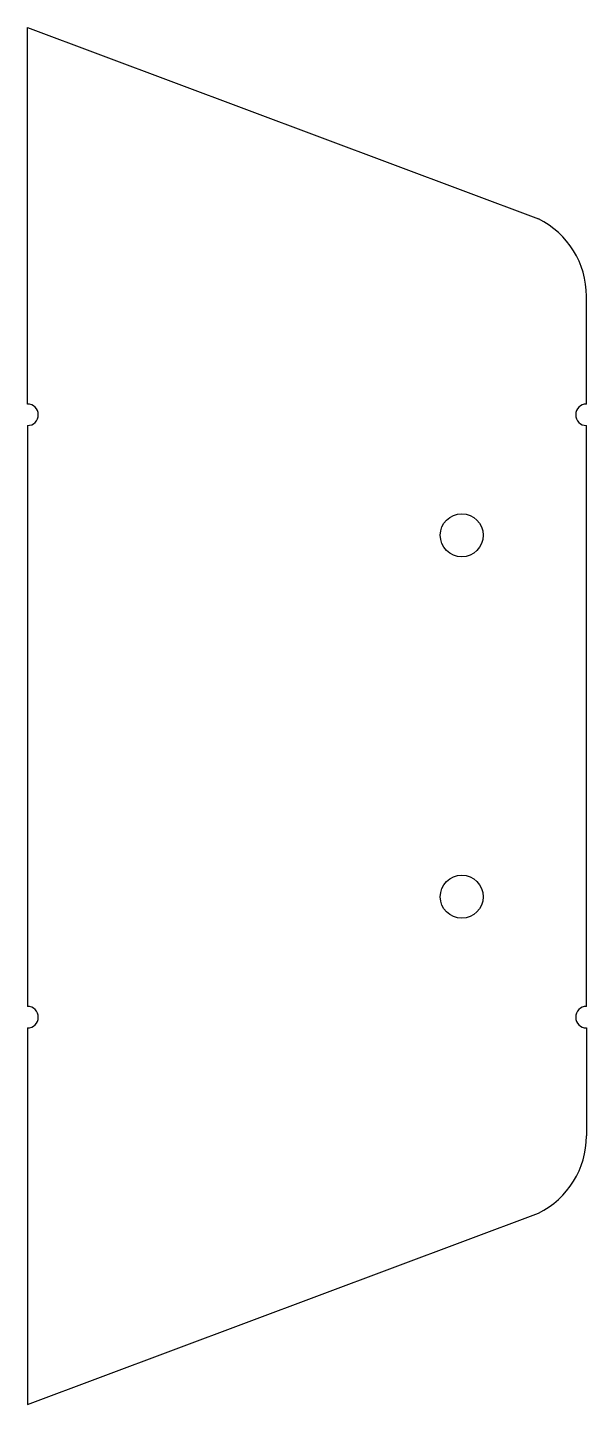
# Model space of a CAD drawing. Extents: x 65 to 195, y 58 to 378.
import ezdxf

# ---------------------------------------------------------------- set-up
doc = ezdxf.new("R2010")
doc.units = 0
doc.layers.get('0').update_dxf_attribs({"linetype": 'CONTINUOUS'})

msp = doc.modelspace()

# ---------------------------------------------------------------- linework, layer by layer
for p, q in [((65.15, 290.22), (65.15, 377.72)), ((65.15, 377.72), (184.03, 333.23)), ((195.15, 290.22), (195.15, 315.3)), ((65.15, 285.22), (65.15, 150.22)), ((195.15, 150.22), (195.15, 285.22)), ((65.15, 145.22), (65.15, 57.72)), ((195.15, 145.22), (195.15, 120.13)), ((65.15, 57.72), (184.03, 102.21))]:
    msp.add_line(p, q)
for centre in [(166.15, 259.72), (166.15, 175.72)]:
    msp.add_circle(centre, 5)
for centre, radius, start, end in [((175.15, 315.3), 20, 0, 63.6623), ((65.15, 287.72), 2.5, 270, 90), ((195.15, 287.72), 2.5, 90, 270), ((65.15, 147.72), 2.5, 270, 90), ((195.15, 147.72), 2.5, 90, 270), ((175.15, 120.13), 20, 296.3377, 0)]:
    msp.add_arc(centre, radius, start, end)

doc.saveas('drawing.dxf')
